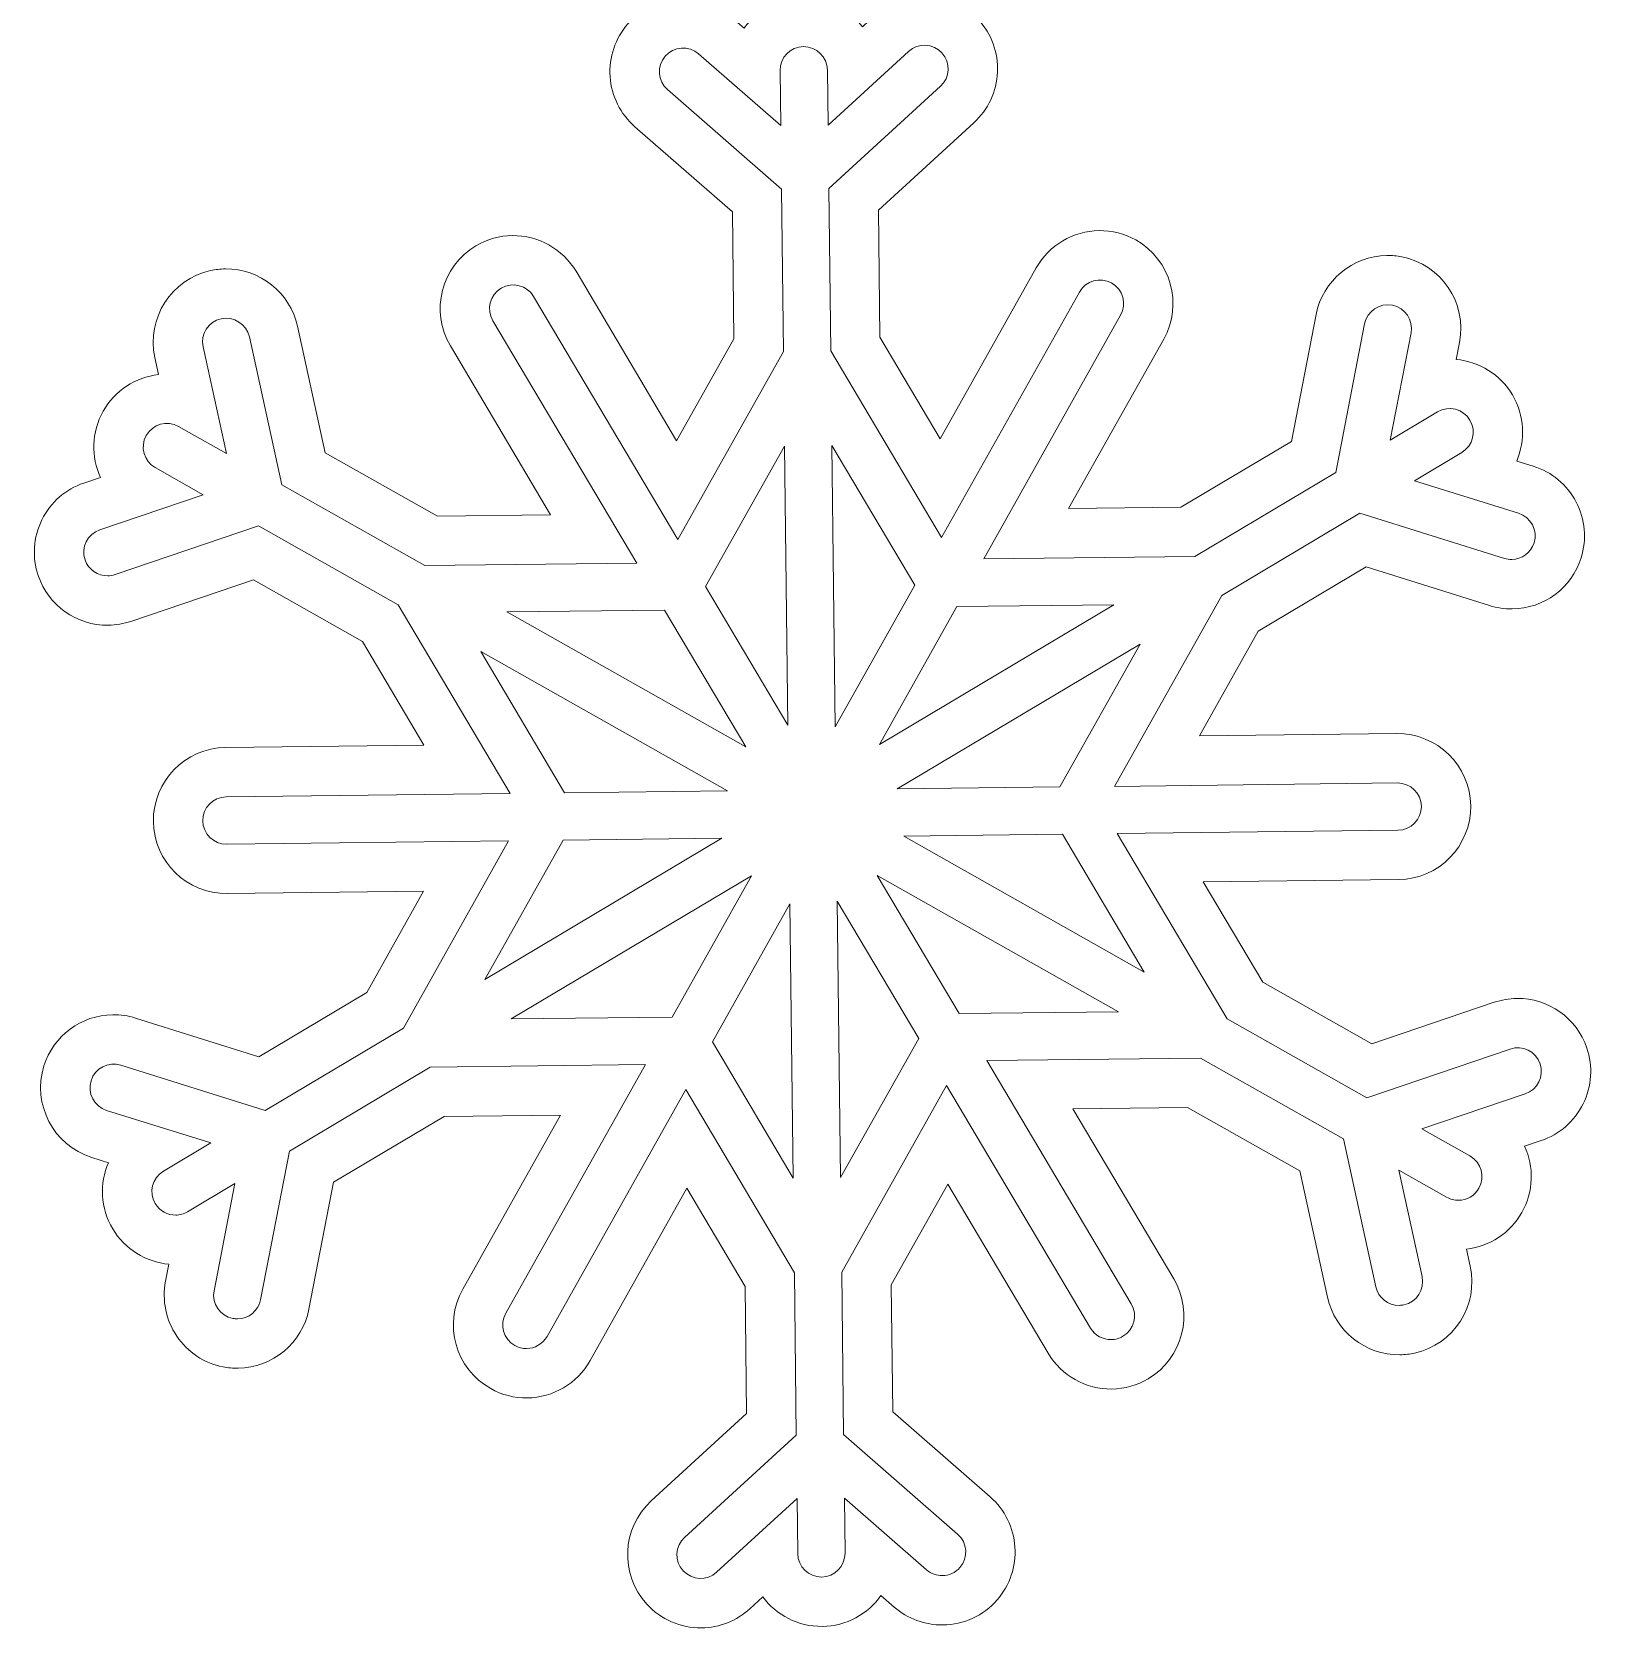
# Model space of a CAD drawing. Header units: centimetres. Extents: x -19.9 to 19.8, y -14.3 to 14.8.
# Drawn here: x -19.68 to -13.26, y -5.93 to 0.63 of the extents above; entities that cross this region are included whole.
import ezdxf

# ---------------------------------------------------------------- set-up
doc = ezdxf.new("R2010")
doc.units = ezdxf.units.CM
doc.header["$MEASUREMENT"] = 0
doc.layers.add('layer 1', color=7, linetype='Continuous')
doc.layers.add('layer 3', color=7, linetype='Continuous')

msp = doc.modelspace()

# ---------------------------------------------------------------- linework, layer by layer
at = {"layer": 'layer 1', "lineweight": 9}
msp.add_open_spline([(-16.29403, 0.68532), (-16.28461, 0.67568), (-16.2758, 0.66539), (-16.26772, 0.65455), (-16.26772, 0.65455), (-16.26772, 0.65455), (-16.21494, 0.70287), (-16.21494, 0.70287), (-16.21494, 0.70287), (-16.16035, 0.7528), (-16.08964, 0.78075), (-16.0158, 0.78164), (-16.0158, 0.78164), (-15.93039, 0.78265), (-15.84835, 0.74712), (-15.79069, 0.68412), (-15.79069, 0.68412), (-15.73651, 0.62516), (-15.70861, 0.54837), (-15.71211, 0.46818), (-15.71211, 0.46818), (-15.71568, 0.38792), (-15.75025, 0.31386), (-15.80959, 0.25973), (-15.80959, 0.25973), (-15.80959, 0.25973), (-16.20148, -0.09919), (-16.20148, -0.09919), (-16.20148, -0.09919), (-16.20148, -0.09919), (-16.19525, -0.62162), (-16.19525, -0.62162), (-16.19525, -0.62162), (-16.19525, -0.62162), (-15.94713, -1.03998), (-15.94713, -1.03998), (-15.94713, -1.03998), (-15.94713, -1.03998), (-15.55231, -0.33697), (-15.55231, -0.33697), (-15.55231, -0.33697), (-15.49983, -0.24368), (-15.40089, -0.185), (-15.294, -0.18372), (-15.294, -0.18372), (-15.24152, -0.18309), (-15.18953, -0.1964), (-15.14364, -0.22206), (-15.14364, -0.22206), (-14.99919, -0.30319), (-14.94764, -0.48654), (-15.02851, -0.63091), (-15.02851, -0.63091), (-15.02851, -0.63091), (-15.41945, -1.32703), (-15.41945, -1.32703), (-15.41945, -1.32703), (-15.41945, -1.32703), (-14.95741, -1.32156), (-14.95741, -1.32156), (-14.95741, -1.32156), (-14.95741, -1.32156), (-14.50313, -1.05082), (-14.50313, -1.05082), (-14.50313, -1.05082), (-14.50313, -1.05082), (-14.40164, -0.5288), (-14.40164, -0.5288), (-14.40164, -0.5288), (-14.37444, -0.38967), (-14.25206, -0.28756), (-14.11055, -0.28587), (-14.11055, -0.28587), (-14.09026, -0.28566), (-14.0698, -0.28746), (-14.04976, -0.29134), (-14.04976, -0.29134), (-13.88704, -0.32297), (-13.78051, -0.48087), (-13.81206, -0.64339), (-13.81206, -0.64339), (-13.81206, -0.64339), (-13.82574, -0.71365), (-13.82574, -0.71365), (-13.82574, -0.71365), (-13.73066, -0.72232), (-13.64404, -0.77617), (-13.59469, -0.85903), (-13.59469, -0.85903), (-13.54374, -0.94479), (-13.54047, -1.04593), (-13.57694, -1.13131), (-13.57694, -1.13131), (-13.57694, -1.13131), (-13.50862, -1.15276), (-13.50862, -1.15276), (-13.50862, -1.15276), (-13.4321, -1.17673), (-13.36949, -1.22908), (-13.33231, -1.30015), (-13.33231, -1.30015), (-13.2951, -1.3713), (-13.28788, -1.45264), (-13.31193, -1.5292), (-13.31193, -1.5292), (-13.35099, -1.65357), (-13.46472, -1.73803), (-13.59487, -1.73962), (-13.59487, -1.73962), (-13.62697, -1.73995), (-13.65861, -1.73529), (-13.68898, -1.72565), (-13.68898, -1.72565), (-13.68898, -1.72565), (-14.19569, -1.56682), (-14.19569, -1.56682), (-14.19569, -1.56682), (-14.19569, -1.56682), (-14.63934, -1.83122), (-14.63934, -1.83122), (-14.63934, -1.83122), (-14.63934, -1.83122), (-14.88133, -2.26205), (-14.88133, -2.26205), (-14.88133, -2.26205), (-14.88133, -2.26205), (-14.06974, -2.25234), (-14.06974, -2.25234), (-14.06974, -2.25234), (-13.90421, -2.25042), (-13.76793, -2.38349), (-13.76592, -2.54908), (-13.76592, -2.54908), (-13.764, -2.71465), (-13.89705, -2.851), (-14.06262, -2.85293), (-14.06262, -2.85293), (-14.06262, -2.85293), (-14.8658, -2.86249), (-14.8658, -2.86249), (-14.8658, -2.86249), (-14.8658, -2.86249), (-14.62115, -3.275), (-14.62115, -3.275), (-14.62115, -3.275), (-14.62115, -3.275), (-14.17294, -3.52827), (-14.17294, -3.52827), (-14.17294, -3.52827), (-14.17294, -3.52827), (-13.6695, -3.3574), (-13.6695, -3.3574), (-13.6695, -3.3574), (-13.6392, -3.34719), (-13.60806, -3.34186), (-13.57653, -3.34151), (-13.57653, -3.34151), (-13.44615, -3.33997), (-13.33047, -3.42182), (-13.28858, -3.54534), (-13.28858, -3.54534), (-13.26282, -3.62095), (-13.26807, -3.70247), (-13.30358, -3.77448), (-13.30358, -3.77448), (-13.33905, -3.84653), (-13.40045, -3.90041), (-13.47656, -3.92616), (-13.47656, -3.92616), (-13.47656, -3.92616), (-13.54421, -3.94916), (-13.54421, -3.94916), (-13.54421, -3.94916), (-13.50566, -4.03368), (-13.50666, -4.13489), (-13.55572, -4.22176), (-13.55572, -4.22176), (-13.60319, -4.3057), (-13.68852, -4.36154), (-13.78325, -4.37245), (-13.78325, -4.37245), (-13.78325, -4.37245), (-13.76794, -4.44226), (-13.76794, -4.44226), (-13.76794, -4.44226), (-13.73261, -4.60409), (-13.83544, -4.76445), (-13.99715, -4.79981), (-13.99715, -4.79981), (-14.01547, -4.804), (-14.03654, -4.8065), (-14.05788, -4.80672), (-14.05788, -4.80672), (-14.19963, -4.8084), (-14.32444, -4.7091), (-14.35471, -4.57051), (-14.35471, -4.57051), (-14.35471, -4.57051), (-14.46836, -4.05108), (-14.46836, -4.05108), (-14.46836, -4.05108), (-14.46836, -4.05108), (-14.92999, -3.79025), (-14.92999, -3.79025), (-14.92999, -3.79025), (-14.92999, -3.79025), (-15.40153, -3.79586), (-15.40153, -3.79586), (-15.40153, -3.79586), (-15.40153, -3.79586), (-14.98737, -4.49407), (-14.98737, -4.49407), (-14.98737, -4.49407), (-14.90285, -4.63648), (-14.94996, -4.82108), (-15.09238, -4.90561), (-15.09238, -4.90561), (-15.13731, -4.9324), (-15.18917, -4.94701), (-15.24204, -4.9476), (-15.24204, -4.9476), (-15.34886, -4.94889), (-15.44915, -4.89262), (-15.50383, -4.80079), (-15.50383, -4.80079), (-15.50383, -4.80079), (-15.9165, -4.10517), (-15.9165, -4.10517), (-15.9165, -4.10517), (-15.9165, -4.10517), (-16.149, -4.51914), (-16.149, -4.51914), (-16.149, -4.51914), (-16.149, -4.51914), (-16.1428, -5.04181), (-16.1428, -5.04181), (-16.1428, -5.04181), (-16.1428, -5.04181), (-15.74229, -5.39133), (-15.74229, -5.39133), (-15.74229, -5.39133), (-15.68173, -5.44417), (-15.64544, -5.51747), (-15.64008, -5.59757), (-15.64008, -5.59757), (-15.6347, -5.67765), (-15.66086, -5.75496), (-15.71368, -5.81526), (-15.71368, -5.81526), (-15.76941, -5.87936), (-15.85069, -5.91691), (-15.93619, -5.91792), (-15.93619, -5.91792), (-16.00994, -5.91884), (-16.08127, -5.89259), (-16.13696, -5.84411), (-16.13696, -5.84411), (-16.13696, -5.84411), (-16.19112, -5.79686), (-16.19112, -5.79686), (-16.19112, -5.79686), (-16.24481, -5.87269), (-16.33285, -5.92265), (-16.43262, -5.92388), (-16.43262, -5.92388), (-16.53243, -5.92505), (-16.62164, -5.87716), (-16.67713, -5.80265), (-16.67713, -5.80265), (-16.67713, -5.80265), (-16.72987, -5.85097), (-16.72987, -5.85097), (-16.72987, -5.85097), (-16.78468, -5.90094), (-16.85534, -5.92886), (-16.9291, -5.92977), (-16.9291, -5.92977), (-17.01445, -5.93076), (-17.09648, -5.89525), (-17.15418, -5.83229), (-17.15418, -5.83229), (-17.26603, -5.71022), (-17.25773, -5.51989), (-17.13563, -5.40795), (-17.13563, -5.40795), (-17.13563, -5.40795), (-16.74341, -5.04892), (-16.74341, -5.04892), (-16.74341, -5.04892), (-16.74341, -5.04892), (-16.74958, -4.52625), (-16.74958, -4.52625), (-16.74958, -4.52625), (-16.74958, -4.52625), (-16.98934, -4.12224), (-16.98934, -4.12224), (-16.98934, -4.12224), (-16.98934, -4.12224), (-17.38746, -4.83105), (-17.38746, -4.83105), (-17.38746, -4.83105), (-17.44002, -4.92438), (-17.53897, -4.98301), (-17.64583, -4.98425), (-17.64583, -4.98425), (-17.69828, -4.98484), (-17.7502, -4.97163), (-17.79603, -4.94599), (-17.79603, -4.94599), (-17.94068, -4.86476), (-17.99217, -4.68138), (-17.9112, -4.53698), (-17.9112, -4.53698), (-17.9112, -4.53698), (-17.50902, -3.82088), (-17.50902, -3.82088), (-17.50902, -3.82088), (-17.50902, -3.82088), (-17.9874, -3.8266), (-17.9874, -3.8266), (-17.9874, -3.8266), (-17.9874, -3.8266), (-18.44175, -4.09739), (-18.44175, -4.09739), (-18.44175, -4.09739), (-18.44175, -4.09739), (-18.54316, -4.61924), (-18.54316, -4.61924), (-18.54316, -4.61924), (-18.57029, -4.75839), (-18.69272, -4.86052), (-18.8343, -4.86218), (-18.8343, -4.86218), (-18.85559, -4.86245), (-18.8766, -4.8605), (-18.89674, -4.85642), (-18.89674, -4.85642), (-18.97402, -4.84142), (-19.04208, -4.79643), (-19.08694, -4.72989), (-19.08694, -4.72989), (-19.13187, -4.66334), (-19.14811, -4.58334), (-19.13276, -4.50454), (-19.13276, -4.50454), (-19.13276, -4.50454), (-19.11911, -4.43446), (-19.11911, -4.43446), (-19.11911, -4.43446), (-19.21421, -4.42585), (-19.30091, -4.37199), (-19.35021, -4.28909), (-19.35021, -4.28909), (-19.40121, -4.20335), (-19.40449, -4.10223), (-19.36791, -4.01682), (-19.36791, -4.01682), (-19.36791, -4.01682), (-19.43628, -3.99541), (-19.43628, -3.99541), (-19.43628, -3.99541), (-19.59427, -3.9459), (-19.68249, -3.77707), (-19.63305, -3.61909), (-19.63305, -3.61909), (-19.59404, -3.49458), (-19.48035, -3.41002), (-19.35008, -3.4085), (-19.35008, -3.4085), (-19.31845, -3.40809), (-19.28706, -3.41277), (-19.25678, -3.42225), (-19.25678, -3.42225), (-19.25678, -3.42225), (-18.74913, -3.58137), (-18.74913, -3.58137), (-18.74913, -3.58137), (-18.74913, -3.58137), (-18.30553, -3.31695), (-18.30553, -3.31695), (-18.30553, -3.31695), (-18.30553, -3.31695), (-18.07173, -2.90056), (-18.07173, -2.90056), (-18.07173, -2.90056), (-18.07173, -2.90056), (-18.87923, -2.91016), (-18.87923, -2.91016), (-18.87923, -2.91016), (-19.0448, -2.91209), (-19.1811, -2.77901), (-19.18307, -2.61343), (-19.18307, -2.61343), (-19.18506, -2.44784), (-19.05193, -2.31152), (-18.88636, -2.3096), (-18.88636, -2.3096), (-18.88636, -2.3096), (-18.07053, -2.29987), (-18.07053, -2.29987), (-18.07053, -2.29987), (-18.07053, -2.29987), (-18.32371, -1.87318), (-18.32371, -1.87318), (-18.32371, -1.87318), (-18.32371, -1.87318), (-18.77199, -1.61983), (-18.77199, -1.61983), (-18.77199, -1.61983), (-18.77199, -1.61983), (-19.27547, -1.79073), (-19.27547, -1.79073), (-19.27547, -1.79073), (-19.30535, -1.80088), (-19.33673, -1.8063), (-19.3684, -1.80674), (-19.3684, -1.80674), (-19.49879, -1.80826), (-19.61455, -1.72628), (-19.65639, -1.60274), (-19.65639, -1.60274), (-19.68216, -1.52699), (-19.67684, -1.44549), (-19.64129, -1.37345), (-19.64129, -1.37345), (-19.60579, -1.30151), (-19.54446, -1.24775), (-19.46856, -1.22196), (-19.46856, -1.22196), (-19.46856, -1.22196), (-19.40073, -1.19894), (-19.40073, -1.19894), (-19.40073, -1.19894), (-19.43923, -1.11444), (-19.43832, -1.01338), (-19.38932, -0.92645), (-19.38932, -0.92645), (-19.34169, -0.84233), (-19.25639, -0.78655), (-19.16169, -0.77567), (-19.16169, -0.77567), (-19.16169, -0.77567), (-19.17695, -0.70585), (-19.17695, -0.70585), (-19.17695, -0.70585), (-19.21213, -0.54405), (-19.10936, -0.38378), (-18.94793, -0.34834), (-18.94793, -0.34834), (-18.92806, -0.34393), (-18.90743, -0.34156), (-18.88692, -0.3413), (-18.88692, -0.3413), (-18.74538, -0.33962), (-18.6206, -0.43891), (-18.59019, -0.57737), (-18.59019, -0.57737), (-18.59019, -0.57737), (-18.47656, -1.09703), (-18.47656, -1.09703), (-18.47656, -1.09703), (-18.47656, -1.09703), (-18.01485, -1.35784), (-18.01485, -1.35784), (-18.01485, -1.35784), (-18.01485, -1.35784), (-17.54962, -1.35235), (-17.54962, -1.35235), (-17.54962, -1.35235), (-17.54962, -1.35235), (-17.96167, -0.65782), (-17.96167, -0.65782), (-17.96167, -0.65782), (-18.04608, -0.51541), (-17.99904, -0.3309), (-17.8567, -0.24635), (-17.8567, -0.24635), (-17.81137, -0.21942), (-17.7596, -0.20485), (-17.70696, -0.20424), (-17.70696, -0.20424), (-17.60011, -0.20296), (-17.49978, -0.25927), (-17.44514, -0.35122), (-17.44514, -0.35122), (-17.44514, -0.35122), (-17.03152, -1.04845), (-17.03152, -1.04845), (-17.03152, -1.04845), (-17.03152, -1.04845), (-16.7959, -0.62874), (-16.7959, -0.62874), (-16.7959, -0.62874), (-16.7959, -0.62874), (-16.80209, -0.10632), (-16.80209, -0.10632), (-16.80209, -0.10632), (-16.80209, -0.10632), (-17.20267, 0.2433), (-17.20267, 0.2433), (-17.20267, 0.2433), (-17.26304, 0.29599), (-17.29935, 0.3691), (-17.30479, 0.44916), (-17.30479, 0.44916), (-17.31025, 0.52921), (-17.28424, 0.60653), (-17.23145, 0.66698), (-17.23145, 0.66698), (-17.17498, 0.73148), (-17.09389, 0.76877), (-17.00862, 0.76978), (-17.00862, 0.76978), (-16.9348, 0.77069), (-16.86348, 0.74444), (-16.8078, 0.69593), (-16.8078, 0.69593), (-16.8078, 0.69593), (-16.7538, 0.64877), (-16.7538, 0.64877), (-16.7538, 0.64877), (-16.746, 0.65977), (-16.73747, 0.67022), (-16.72831, 0.68005)], degree=3, knots=[0, 0, 0, 0, 0.0075758, 0.0075758, 0.0075758, 0.0075758, 0.0151515, 0.0151515, 0.0151515, 0.0151515, 0.0227273, 0.0227273, 0.0227273, 0.0227273, 0.030303, 0.030303, 0.030303, 0.030303, 0.0378788, 0.0378788, 0.0378788, 0.0378788, 0.0454545, 0.0454545, 0.0454545, 0.0454545, 0.0530303, 0.0530303, 0.0530303, 0.0530303, 0.0606061, 0.0606061, 0.0606061, 0.0606061, 0.0681818, 0.0681818, 0.0681818, 0.0681818, 0.0757576, 0.0757576, 0.0757576, 0.0757576, 0.0833333, 0.0833333, 0.0833333, 0.0833333, 0.0909091, 0.0909091, 0.0909091, 0.0909091, 0.0984848, 0.0984848, 0.0984848, 0.0984848, 0.1060606, 0.1060606, 0.1060606, 0.1060606, 0.1136364, 0.1136364, 0.1136364, 0.1136364, 0.1212121, 0.1212121, 0.1212121, 0.1212121, 0.1287879, 0.1287879, 0.1287879, 0.1287879, 0.1363636, 0.1363636, 0.1363636, 0.1363636, 0.1439394, 0.1439394, 0.1439394, 0.1439394, 0.1515152, 0.1515152, 0.1515152, 0.1515152, 0.1590909, 0.1590909, 0.1590909, 0.1590909, 0.1666667, 0.1666667, 0.1666667, 0.1666667, 0.1742424, 0.1742424, 0.1742424, 0.1742424, 0.1818182, 0.1818182, 0.1818182, 0.1818182, 0.1893939, 0.1893939, 0.1893939, 0.1893939, 0.1969697, 0.1969697, 0.1969697, 0.1969697, 0.2045455, 0.2045455, 0.2045455, 0.2045455, 0.2121212, 0.2121212, 0.2121212, 0.2121212, 0.219697, 0.219697, 0.219697, 0.219697, 0.2272727, 0.2272727, 0.2272727, 0.2272727, 0.2348485, 0.2348485, 0.2348485, 0.2348485, 0.2424242, 0.2424242, 0.2424242, 0.2424242, 0.25, 0.25, 0.25, 0.25, 0.2575758, 0.2575758, 0.2575758, 0.2575758, 0.2651515, 0.2651515, 0.2651515, 0.2651515, 0.2727273, 0.2727273, 0.2727273, 0.2727273, 0.280303, 0.280303, 0.280303, 0.280303, 0.2878788, 0.2878788, 0.2878788, 0.2878788, 0.2954545, 0.2954545, 0.2954545, 0.2954545, 0.3030303, 0.3030303, 0.3030303, 0.3030303, 0.3106061, 0.3106061, 0.3106061, 0.3106061, 0.3181818, 0.3181818, 0.3181818, 0.3181818, 0.3257576, 0.3257576, 0.3257576, 0.3257576, 0.3333333, 0.3333333, 0.3333333, 0.3333333, 0.3409091, 0.3409091, 0.3409091, 0.3409091, 0.3484848, 0.3484848, 0.3484848, 0.3484848, 0.3560606, 0.3560606, 0.3560606, 0.3560606, 0.3636364, 0.3636364, 0.3636364, 0.3636364, 0.3712121, 0.3712121, 0.3712121, 0.3712121, 0.3787879, 0.3787879, 0.3787879, 0.3787879, 0.3863636, 0.3863636, 0.3863636, 0.3863636, 0.3939394, 0.3939394, 0.3939394, 0.3939394, 0.4015152, 0.4015152, 0.4015152, 0.4015152, 0.4090909, 0.4090909, 0.4090909, 0.4090909, 0.4166667, 0.4166667, 0.4166667, 0.4166667, 0.4242424, 0.4242424, 0.4242424, 0.4242424, 0.4318182, 0.4318182, 0.4318182, 0.4318182, 0.4393939, 0.4393939, 0.4393939, 0.4393939, 0.4469697, 0.4469697, 0.4469697, 0.4469697, 0.4545455, 0.4545455, 0.4545455, 0.4545455, 0.4621212, 0.4621212, 0.4621212, 0.4621212, 0.469697, 0.469697, 0.469697, 0.469697, 0.4772727, 0.4772727, 0.4772727, 0.4772727, 0.4848485, 0.4848485, 0.4848485, 0.4848485, 0.4924242, 0.4924242, 0.4924242, 0.4924242, 0.5, 0.5, 0.5, 0.5, 0.5075758, 0.5075758, 0.5075758, 0.5075758, 0.5151515, 0.5151515, 0.5151515, 0.5151515, 0.5227273, 0.5227273, 0.5227273, 0.5227273, 0.530303, 0.530303, 0.530303, 0.530303, 0.5378788, 0.5378788, 0.5378788, 0.5378788, 0.5454545, 0.5454545, 0.5454545, 0.5454545, 0.5530303, 0.5530303, 0.5530303, 0.5530303, 0.5606061, 0.5606061, 0.5606061, 0.5606061, 0.5681818, 0.5681818, 0.5681818, 0.5681818, 0.5757576, 0.5757576, 0.5757576, 0.5757576, 0.5833333, 0.5833333, 0.5833333, 0.5833333, 0.5909091, 0.5909091, 0.5909091, 0.5909091, 0.5984848, 0.5984848, 0.5984848, 0.5984848, 0.6060606, 0.6060606, 0.6060606, 0.6060606, 0.6136364, 0.6136364, 0.6136364, 0.6136364, 0.6212121, 0.6212121, 0.6212121, 0.6212121, 0.6287879, 0.6287879, 0.6287879, 0.6287879, 0.6363636, 0.6363636, 0.6363636, 0.6363636, 0.6439394, 0.6439394, 0.6439394, 0.6439394, 0.6515152, 0.6515152, 0.6515152, 0.6515152, 0.6590909, 0.6590909, 0.6590909, 0.6590909, 0.6666667, 0.6666667, 0.6666667, 0.6666667, 0.6742424, 0.6742424, 0.6742424, 0.6742424, 0.6818182, 0.6818182, 0.6818182, 0.6818182, 0.6893939, 0.6893939, 0.6893939, 0.6893939, 0.6969697, 0.6969697, 0.6969697, 0.6969697, 0.7045455, 0.7045455, 0.7045455, 0.7045455, 0.7121212, 0.7121212, 0.7121212, 0.7121212, 0.719697, 0.719697, 0.719697, 0.719697, 0.7272727, 0.7272727, 0.7272727, 0.7272727, 0.7348485, 0.7348485, 0.7348485, 0.7348485, 0.7424242, 0.7424242, 0.7424242, 0.7424242, 0.75, 0.75, 0.75, 0.75, 0.7575758, 0.7575758, 0.7575758, 0.7575758, 0.7651515, 0.7651515, 0.7651515, 0.7651515, 0.7727273, 0.7727273, 0.7727273, 0.7727273, 0.780303, 0.780303, 0.780303, 0.780303, 0.7878788, 0.7878788, 0.7878788, 0.7878788, 0.7954545, 0.7954545, 0.7954545, 0.7954545, 0.8030303, 0.8030303, 0.8030303, 0.8030303, 0.8106061, 0.8106061, 0.8106061, 0.8106061, 0.8181818, 0.8181818, 0.8181818, 0.8181818, 0.8257576, 0.8257576, 0.8257576, 0.8257576, 0.8333333, 0.8333333, 0.8333333, 0.8333333, 0.8409091, 0.8409091, 0.8409091, 0.8409091, 0.8484848, 0.8484848, 0.8484848, 0.8484848, 0.8560606, 0.8560606, 0.8560606, 0.8560606, 0.8636364, 0.8636364, 0.8636364, 0.8636364, 0.8712121, 0.8712121, 0.8712121, 0.8712121, 0.8787879, 0.8787879, 0.8787879, 0.8787879, 0.8863636, 0.8863636, 0.8863636, 0.8863636, 0.8939394, 0.8939394, 0.8939394, 0.8939394, 0.9015152, 0.9015152, 0.9015152, 0.9015152, 0.9090909, 0.9090909, 0.9090909, 0.9090909, 0.9166667, 0.9166667, 0.9166667, 0.9166667, 0.9242424, 0.9242424, 0.9242424, 0.9242424, 0.9318182, 0.9318182, 0.9318182, 0.9318182, 0.9393939, 0.9393939, 0.9393939, 0.9393939, 0.9469697, 0.9469697, 0.9469697, 0.9469697, 0.9545455, 0.9545455, 0.9545455, 0.9545455, 0.9621212, 0.9621212, 0.9621212, 0.9621212, 0.969697, 0.969697, 0.969697, 0.969697, 0.9772727, 0.9772727, 0.9772727, 0.9772727, 0.9848485, 0.9848485, 0.9848485, 0.9848485, 1, 1, 1, 1], dxfattribs=at)
at = {"layer": 'layer 3', "color": 122, "lineweight": 9}
for points, knots in [([(-13.60423, -3.54966), (-13.60423, -3.54966), (-14.19364, -3.7497), (-14.19364, -3.7497), (-14.19364, -3.7497), (-14.19364, -3.7497), (-14.7681, -3.42517), (-14.7681, -3.42517), (-14.7681, -3.42517), (-14.7681, -3.42517), (-15.21977, -2.66365), (-15.21977, -2.66365), (-15.21977, -2.66365), (-15.21977, -2.66365), (-14.065, -2.64993), (-14.065, -2.64993), (-14.065, -2.64993), (-14.01133, -2.64927), (-13.96826, -2.60517), (-13.96891, -2.55147), (-13.96891, -2.55147), (-13.96955, -2.4978), (-14.01364, -2.45473), (-14.06729, -2.45539), (-14.06729, -2.45539), (-14.06729, -2.45539), (-15.23052, -2.46923), (-15.23052, -2.46923), (-15.23052, -2.46923), (-15.23052, -2.46923), (-14.78977, -1.68452), (-14.78977, -1.68452), (-14.78977, -1.68452), (-14.78977, -1.68452), (-14.22154, -1.34586), (-14.22154, -1.34586), (-14.22154, -1.34586), (-14.22154, -1.34586), (-13.62745, -1.53205), (-13.62745, -1.53205), (-13.62745, -1.53205), (-13.61745, -1.53528), (-13.60719, -1.53672), (-13.5972, -1.5366), (-13.5972, -1.5366), (-13.55626, -1.5361), (-13.51852, -1.50955), (-13.50553, -1.46837), (-13.50553, -1.46837), (-13.48949, -1.41711), (-13.51807, -1.3625), (-13.56925, -1.34644), (-13.56925, -1.34644), (-13.56925, -1.34644), (-13.99732, -1.21223), (-13.99732, -1.21223), (-13.99732, -1.21223), (-13.99732, -1.21223), (-13.80281, -1.09631), (-13.80281, -1.09631), (-13.80281, -1.09631), (-13.75669, -1.06875), (-13.74161, -1.00909), (-13.76905, -0.96296), (-13.76905, -0.96296), (-13.79659, -0.91668), (-13.85636, -0.90174), (-13.90248, -0.92915), (-13.90248, -0.92915), (-13.90248, -0.92915), (-14.09694, -1.04506), (-14.09694, -1.04506), (-14.09694, -1.04506), (-14.09694, -1.04506), (-14.01128, -0.60469), (-14.01128, -0.60469), (-14.01128, -0.60469), (-14.00104, -0.55199), (-14.03553, -0.50093), (-14.08827, -0.49068), (-14.08827, -0.49068), (-14.1412, -0.48043), (-14.192, -0.51492), (-14.2023, -0.56756), (-14.2023, -0.56756), (-14.2023, -0.56756), (-14.32108, -1.17862), (-14.32108, -1.17862), (-14.32108, -1.17862), (-14.32108, -1.17862), (-14.90033, -1.52386), (-14.90033, -1.52386), (-14.90033, -1.52386), (-14.90033, -1.52386), (-15.76862, -1.53421), (-15.76862, -1.53421), (-15.76862, -1.53421), (-15.76862, -1.53421), (-15.20556, -0.53161), (-15.20556, -0.53161), (-15.20556, -0.53161), (-15.17933, -0.48475), (-15.19589, -0.42557), (-15.24278, -0.39923), (-15.24278, -0.39923), (-15.28979, -0.37288), (-15.34892, -0.38953), (-15.3752, -0.43643), (-15.3752, -0.43643), (-15.3752, -0.43643), (-15.94231, -1.44603), (-15.94231, -1.44603), (-15.94231, -1.44603), (-15.94231, -1.44603), (-16.3976, -0.67841), (-16.3976, -0.67841), (-16.3976, -0.67841), (-16.3976, -0.67841), (-16.40554, -0.01075), (-16.40554, -0.01075), (-16.40554, -0.01075), (-16.40554, -0.01075), (-15.94642, 0.40962), (-15.94642, 0.40962), (-15.94642, 0.40962), (-15.90675, 0.44587), (-15.90404, 0.50744), (-15.94034, 0.54703), (-15.94034, 0.54703), (-15.97667, 0.58667), (-16.03815, 0.58941), (-16.0778, 0.55309), (-16.0778, 0.55309), (-16.0778, 0.55309), (-16.40863, 0.25017), (-16.40863, 0.25017), (-16.40863, 0.25017), (-16.40863, 0.25017), (-16.41132, 0.47665), (-16.41132, 0.47665), (-16.41132, 0.47665), (-16.41196, 0.53035), (-16.45605, 0.57334), (-16.50975, 0.57269), (-16.50975, 0.57269), (-16.56348, 0.57208), (-16.60656, 0.52802), (-16.6059, 0.47436), (-16.6059, 0.47436), (-16.6059, 0.47436), (-16.60322, 0.24784), (-16.60322, 0.24784), (-16.60322, 0.24784), (-16.60322, 0.24784), (-16.94109, 0.54286), (-16.94109, 0.54286), (-16.94109, 0.54286), (-16.98165, 0.57822), (-17.043, 0.5739), (-17.07846, 0.53351), (-17.07846, 0.53351), (-17.11375, 0.49305), (-17.10956, 0.43155), (-17.06909, 0.39625), (-17.06909, 0.39625), (-17.06909, 0.39625), (-16.60009, -0.01305), (-16.60009, -0.01305), (-16.60009, -0.01305), (-16.60009, -0.01305), (-16.59219, -0.68073), (-16.59219, -0.68073), (-16.59219, -0.68073), (-16.59219, -0.68073), (-17.02661, -1.4545), (-17.02661, -1.4545), (-17.02661, -1.4545), (-17.02661, -1.4545), (-17.6196, -0.45488), (-17.6196, -0.45488), (-17.6196, -0.45488), (-17.64707, -0.40866), (-17.70668, -0.39347), (-17.75292, -0.42089), (-17.75292, -0.42089), (-17.79918, -0.44829), (-17.81438, -0.50799), (-17.78697, -0.5542), (-17.78697, -0.5542), (-17.78697, -0.5542), (-17.19553, -1.55112), (-17.19553, -1.55112), (-17.19553, -1.55112), (-17.19553, -1.55112), (-18.06711, -1.56151), (-18.06711, -1.56151), (-18.06711, -1.56151), (-18.06711, -1.56151), (-18.65544, -1.22909), (-18.65544, -1.22909), (-18.65544, -1.22909), (-18.65544, -1.22909), (-18.78844, -0.62091), (-18.78844, -0.62091), (-18.78844, -0.62091), (-18.79997, -0.56835), (-18.85172, -0.53498), (-18.9043, -0.54664), (-18.9043, -0.54664), (-18.95681, -0.55813), (-18.98995, -0.60997), (-18.97858, -0.66246), (-18.97858, -0.66246), (-18.97858, -0.66246), (-18.88267, -1.10069), (-18.88267, -1.10069), (-18.88267, -1.10069), (-18.88267, -1.10069), (-19.07986, -0.98928), (-19.07986, -0.98928), (-19.07986, -0.98928), (-19.12653, -0.96292), (-19.18591, -0.9794), (-19.21238, -1.02614), (-19.21238, -1.02614), (-19.23877, -1.07294), (-19.22233, -1.13226), (-19.17553, -1.15869), (-19.17553, -1.15869), (-19.17553, -1.15869), (-18.97842, -1.27008), (-18.97842, -1.27008), (-18.97842, -1.27008), (-18.97842, -1.27008), (-19.40318, -1.4142), (-19.40318, -1.4142), (-19.40318, -1.4142), (-19.45402, -1.43143), (-19.48135, -1.48666), (-19.46405, -1.53759), (-19.46405, -1.53759), (-19.4502, -1.57847), (-19.41174, -1.60414), (-19.37076, -1.60363), (-19.37076, -1.60363), (-19.36081, -1.60351), (-19.35065, -1.6018), (-19.34066, -1.59843), (-19.34066, -1.59843), (-19.34066, -1.59843), (-18.75118, -1.39839), (-18.75118, -1.39839), (-18.75118, -1.39839), (-18.75118, -1.39839), (-18.17665, -1.72305), (-18.17665, -1.72305), (-18.17665, -1.72305), (-18.17665, -1.72305), (-17.71641, -2.49874), (-17.71641, -2.49874), (-17.71641, -2.49874), (-17.71641, -2.49874), (-18.88386, -2.51261), (-18.88386, -2.51261), (-18.88386, -2.51261), (-18.93756, -2.51326), (-18.98061, -2.55725), (-18.98001, -2.61094), (-18.98001, -2.61094), (-18.97936, -2.66469), (-18.93526, -2.70776), (-18.88156, -2.7071), (-18.88156, -2.7071), (-18.88156, -2.7071), (-17.72252, -2.69337), (-17.72252, -2.69337), (-17.72252, -2.69337), (-17.72252, -2.69337), (-18.15499, -3.46359), (-18.15499, -3.46359), (-18.15499, -3.46359), (-18.15499, -3.46359), (-18.72319, -3.80224), (-18.72319, -3.80224), (-18.72319, -3.80224), (-18.72319, -3.80224), (-19.31728, -3.61589), (-19.31728, -3.61589), (-19.31728, -3.61589), (-19.36875, -3.59989), (-19.42318, -3.62852), (-19.43925, -3.67973), (-19.43925, -3.67973), (-19.45528, -3.73095), (-19.42671, -3.78565), (-19.37553, -3.80167), (-19.37553, -3.80167), (-19.37553, -3.80167), (-18.94737, -3.93581), (-18.94737, -3.93581), (-18.94737, -3.93581), (-18.94737, -3.93581), (-19.14197, -4.05183), (-19.14197, -4.05183), (-19.14197, -4.05183), (-19.18804, -4.07935), (-19.20317, -4.13901), (-19.1757, -4.18523), (-19.1757, -4.18523), (-19.15733, -4.21611), (-19.12443, -4.23302), (-19.09091, -4.23261), (-19.09091, -4.23261), (-19.07425, -4.23241), (-19.05759, -4.22804), (-19.04233, -4.21895), (-19.04233, -4.21895), (-19.04233, -4.21895), (-18.84783, -4.10308), (-18.84783, -4.10308), (-18.84783, -4.10308), (-18.84783, -4.10308), (-18.93342, -4.54333), (-18.93342, -4.54333), (-18.93342, -4.54333), (-18.94366, -4.59603), (-18.90923, -4.64711), (-18.85649, -4.65735), (-18.85649, -4.65735), (-18.84979, -4.65866), (-18.84316, -4.65915), (-18.8367, -4.65911), (-18.8367, -4.65911), (-18.79148, -4.65853), (-18.75138, -4.6265), (-18.74241, -4.58048), (-18.74241, -4.58048), (-18.74241, -4.58048), (-18.62367, -3.96945), (-18.62367, -3.96945), (-18.62367, -3.96945), (-18.62367, -3.96945), (-18.0444, -3.6242), (-18.0444, -3.6242), (-18.0444, -3.6242), (-18.0444, -3.6242), (-17.15978, -3.61371), (-17.15978, -3.61371), (-17.15978, -3.61371), (-17.15978, -3.61371), (-17.73404, -4.63624), (-17.73404, -4.63624), (-17.73404, -4.63624), (-17.76035, -4.68309), (-17.74375, -4.74238), (-17.69686, -4.76874), (-17.69686, -4.76874), (-17.68147, -4.77735), (-17.66466, -4.78134), (-17.64819, -4.78115), (-17.64819, -4.78115), (-17.61457, -4.78075), (-17.5821, -4.76294), (-17.56441, -4.73155), (-17.56441, -4.73155), (-17.56441, -4.73155), (-16.99417, -3.71618), (-16.99417, -3.71618), (-16.99417, -3.71618), (-16.99417, -3.71618), (-16.5472, -4.4694), (-16.5472, -4.4694), (-16.5472, -4.4694), (-16.5472, -4.4694), (-16.53924, -5.13727), (-16.53924, -5.13727), (-16.53924, -5.13727), (-16.53924, -5.13727), (-16.99835, -5.5576), (-16.99835, -5.5576), (-16.99835, -5.5576), (-17.03797, -5.59397), (-17.04073, -5.65554), (-17.00447, -5.69505), (-17.00447, -5.69505), (-16.96806, -5.73479), (-16.90664, -5.73745), (-16.86695, -5.70125), (-16.86695, -5.70125), (-16.86695, -5.70125), (-16.53617, -5.39826), (-16.53617, -5.39826), (-16.53617, -5.39826), (-16.53617, -5.39826), (-16.53348, -5.62467), (-16.53348, -5.62467), (-16.53348, -5.62467), (-16.53283, -5.67837), (-16.48869, -5.72145), (-16.43499, -5.7208), (-16.43499, -5.7208), (-16.38133, -5.72018), (-16.33826, -5.67608), (-16.33887, -5.62239), (-16.33887, -5.62239), (-16.33887, -5.62239), (-16.34155, -5.39593), (-16.34155, -5.39593), (-16.34155, -5.39593), (-16.34155, -5.39593), (-16.00361, -5.69093), (-16.00361, -5.69093), (-16.00361, -5.69093), (-15.98484, -5.70729), (-15.96163, -5.71521), (-15.93855, -5.71495), (-15.93855, -5.71495), (-15.91182, -5.71459), (-15.88537, -5.70336), (-15.8664, -5.68157), (-15.8664, -5.68157), (-15.83102, -5.6412), (-15.83522, -5.5797), (-15.87575, -5.5443), (-15.87575, -5.5443), (-15.87575, -5.5443), (-16.34465, -5.13494), (-16.34465, -5.13494), (-16.34465, -5.13494), (-16.34465, -5.13494), (-16.3526, -4.46703), (-16.3526, -4.46703), (-16.3526, -4.46703), (-16.3526, -4.46703), (-15.92126, -3.69908), (-15.92126, -3.69908), (-15.92126, -3.69908), (-15.92126, -3.69908), (-15.32925, -4.69687), (-15.32925, -4.69687), (-15.32925, -4.69687), (-15.31087, -4.72783), (-15.278, -4.7449), (-15.24436, -4.74451), (-15.24436, -4.74451), (-15.22786, -4.74431), (-15.21116, -4.73998), (-15.19595, -4.73095), (-15.19595, -4.73095), (-15.14969, -4.70349), (-15.13449, -4.64385), (-15.16195, -4.59763), (-15.16195, -4.59763), (-15.16195, -4.59763), (-15.75549, -3.59703), (-15.75549, -3.59703), (-15.75549, -3.59703), (-15.75549, -3.59703), (-14.87771, -3.58662), (-14.87771, -3.58662), (-14.87771, -3.58662), (-14.87771, -3.58662), (-14.28941, -3.91901), (-14.28941, -3.91901), (-14.28941, -3.91901), (-14.28941, -3.91901), (-14.15628, -4.52713), (-14.15628, -4.52713), (-14.15628, -4.52713), (-14.14627, -4.57302), (-14.10545, -4.60419), (-14.06019, -4.60362), (-14.06019, -4.60362), (-14.05376, -4.60356), (-14.04708, -4.60294), (-14.04047, -4.60144), (-14.04047, -4.60144), (-13.98799, -4.58993), (-13.95481, -4.53806), (-13.96623, -4.48557), (-13.96623, -4.48557), (-13.96623, -4.48557), (-14.06214, -4.04741), (-14.06214, -4.04741), (-14.06214, -4.04741), (-14.06214, -4.04741), (-13.86493, -4.1587), (-13.86493, -4.1587), (-13.86493, -4.1587), (-13.84954, -4.16754), (-13.83265, -4.17151), (-13.81604, -4.17135), (-13.81604, -4.17135), (-13.78251, -4.17089), (-13.75015, -4.15323), (-13.73245, -4.12184), (-13.73245, -4.12184), (-13.70604, -4.07516), (-13.72252, -4.01579), (-13.76927, -3.98936), (-13.76927, -3.98936), (-13.76927, -3.98936), (-13.96638, -3.87798), (-13.96638, -3.87798), (-13.96638, -3.87798), (-13.96638, -3.87798), (-13.54163, -3.73389), (-13.54163, -3.73389), (-13.54163, -3.73389), (-13.49074, -3.71658), (-13.46349, -3.66136), (-13.48085, -3.61049), (-13.48085, -3.61049), (-13.49804, -3.55965), (-13.55311, -3.53239), (-13.60423, -3.54966)], [0, 0, 0, 0, 0.0076923, 0.0076923, 0.0076923, 0.0076923, 0.0153846, 0.0153846, 0.0153846, 0.0153846, 0.0230769, 0.0230769, 0.0230769, 0.0230769, 0.0307692, 0.0307692, 0.0307692, 0.0307692, 0.0384615, 0.0384615, 0.0384615, 0.0384615, 0.0461538, 0.0461538, 0.0461538, 0.0461538, 0.0538462, 0.0538462, 0.0538462, 0.0538462, 0.0615385, 0.0615385, 0.0615385, 0.0615385, 0.0692308, 0.0692308, 0.0692308, 0.0692308, 0.0769231, 0.0769231, 0.0769231, 0.0769231, 0.0846154, 0.0846154, 0.0846154, 0.0846154, 0.0923077, 0.0923077, 0.0923077, 0.0923077, 0.1, 0.1, 0.1, 0.1, 0.1076923, 0.1076923, 0.1076923, 0.1076923, 0.1153846, 0.1153846, 0.1153846, 0.1153846, 0.1230769, 0.1230769, 0.1230769, 0.1230769, 0.1307692, 0.1307692, 0.1307692, 0.1307692, 0.1384615, 0.1384615, 0.1384615, 0.1384615, 0.1461538, 0.1461538, 0.1461538, 0.1461538, 0.1538462, 0.1538462, 0.1538462, 0.1538462, 0.1615385, 0.1615385, 0.1615385, 0.1615385, 0.1692308, 0.1692308, 0.1692308, 0.1692308, 0.1769231, 0.1769231, 0.1769231, 0.1769231, 0.1846154, 0.1846154, 0.1846154, 0.1846154, 0.1923077, 0.1923077, 0.1923077, 0.1923077, 0.2, 0.2, 0.2, 0.2, 0.2076923, 0.2076923, 0.2076923, 0.2076923, 0.2153846, 0.2153846, 0.2153846, 0.2153846, 0.2230769, 0.2230769, 0.2230769, 0.2230769, 0.2307692, 0.2307692, 0.2307692, 0.2307692, 0.2384615, 0.2384615, 0.2384615, 0.2384615, 0.2461538, 0.2461538, 0.2461538, 0.2461538, 0.2538462, 0.2538462, 0.2538462, 0.2538462, 0.2615385, 0.2615385, 0.2615385, 0.2615385, 0.2692308, 0.2692308, 0.2692308, 0.2692308, 0.2769231, 0.2769231, 0.2769231, 0.2769231, 0.2846154, 0.2846154, 0.2846154, 0.2846154, 0.2923077, 0.2923077, 0.2923077, 0.2923077, 0.3, 0.3, 0.3, 0.3, 0.3076923, 0.3076923, 0.3076923, 0.3076923, 0.3153846, 0.3153846, 0.3153846, 0.3153846, 0.3230769, 0.3230769, 0.3230769, 0.3230769, 0.3307692, 0.3307692, 0.3307692, 0.3307692, 0.3384615, 0.3384615, 0.3384615, 0.3384615, 0.3461538, 0.3461538, 0.3461538, 0.3461538, 0.3538462, 0.3538462, 0.3538462, 0.3538462, 0.3615385, 0.3615385, 0.3615385, 0.3615385, 0.3692308, 0.3692308, 0.3692308, 0.3692308, 0.3769231, 0.3769231, 0.3769231, 0.3769231, 0.3846154, 0.3846154, 0.3846154, 0.3846154, 0.3923077, 0.3923077, 0.3923077, 0.3923077, 0.4, 0.4, 0.4, 0.4, 0.4076923, 0.4076923, 0.4076923, 0.4076923, 0.4153846, 0.4153846, 0.4153846, 0.4153846, 0.4230769, 0.4230769, 0.4230769, 0.4230769, 0.4307692, 0.4307692, 0.4307692, 0.4307692, 0.4384615, 0.4384615, 0.4384615, 0.4384615, 0.4461538, 0.4461538, 0.4461538, 0.4461538, 0.4538462, 0.4538462, 0.4538462, 0.4538462, 0.4615385, 0.4615385, 0.4615385, 0.4615385, 0.4692308, 0.4692308, 0.4692308, 0.4692308, 0.4769231, 0.4769231, 0.4769231, 0.4769231, 0.4846154, 0.4846154, 0.4846154, 0.4846154, 0.4923077, 0.4923077, 0.4923077, 0.4923077, 0.5, 0.5, 0.5, 0.5, 0.5076923, 0.5076923, 0.5076923, 0.5076923, 0.5153846, 0.5153846, 0.5153846, 0.5153846, 0.5230769, 0.5230769, 0.5230769, 0.5230769, 0.5307692, 0.5307692, 0.5307692, 0.5307692, 0.5384615, 0.5384615, 0.5384615, 0.5384615, 0.5461538, 0.5461538, 0.5461538, 0.5461538, 0.5538462, 0.5538462, 0.5538462, 0.5538462, 0.5615385, 0.5615385, 0.5615385, 0.5615385, 0.5692308, 0.5692308, 0.5692308, 0.5692308, 0.5769231, 0.5769231, 0.5769231, 0.5769231, 0.5846154, 0.5846154, 0.5846154, 0.5846154, 0.5923077, 0.5923077, 0.5923077, 0.5923077, 0.6, 0.6, 0.6, 0.6, 0.6076923, 0.6076923, 0.6076923, 0.6076923, 0.6153846, 0.6153846, 0.6153846, 0.6153846, 0.6230769, 0.6230769, 0.6230769, 0.6230769, 0.6307692, 0.6307692, 0.6307692, 0.6307692, 0.6384615, 0.6384615, 0.6384615, 0.6384615, 0.6461538, 0.6461538, 0.6461538, 0.6461538, 0.6538462, 0.6538462, 0.6538462, 0.6538462, 0.6615385, 0.6615385, 0.6615385, 0.6615385, 0.6692308, 0.6692308, 0.6692308, 0.6692308, 0.6769231, 0.6769231, 0.6769231, 0.6769231, 0.6846154, 0.6846154, 0.6846154, 0.6846154, 0.6923077, 0.6923077, 0.6923077, 0.6923077, 0.7, 0.7, 0.7, 0.7, 0.7076923, 0.7076923, 0.7076923, 0.7076923, 0.7153846, 0.7153846, 0.7153846, 0.7153846, 0.7230769, 0.7230769, 0.7230769, 0.7230769, 0.7307692, 0.7307692, 0.7307692, 0.7307692, 0.7384615, 0.7384615, 0.7384615, 0.7384615, 0.7461538, 0.7461538, 0.7461538, 0.7461538, 0.7538462, 0.7538462, 0.7538462, 0.7538462, 0.7615385, 0.7615385, 0.7615385, 0.7615385, 0.7692308, 0.7692308, 0.7692308, 0.7692308, 0.7769231, 0.7769231, 0.7769231, 0.7769231, 0.7846154, 0.7846154, 0.7846154, 0.7846154, 0.7923077, 0.7923077, 0.7923077, 0.7923077, 0.8, 0.8, 0.8, 0.8, 0.8076923, 0.8076923, 0.8076923, 0.8076923, 0.8153846, 0.8153846, 0.8153846, 0.8153846, 0.8230769, 0.8230769, 0.8230769, 0.8230769, 0.8307692, 0.8307692, 0.8307692, 0.8307692, 0.8384615, 0.8384615, 0.8384615, 0.8384615, 0.8461538, 0.8461538, 0.8461538, 0.8461538, 0.8538462, 0.8538462, 0.8538462, 0.8538462, 0.8615385, 0.8615385, 0.8615385, 0.8615385, 0.8692308, 0.8692308, 0.8692308, 0.8692308, 0.8769231, 0.8769231, 0.8769231, 0.8769231, 0.8846154, 0.8846154, 0.8846154, 0.8846154, 0.8923077, 0.8923077, 0.8923077, 0.8923077, 0.9, 0.9, 0.9, 0.9, 0.9076923, 0.9076923, 0.9076923, 0.9076923, 0.9153846, 0.9153846, 0.9153846, 0.9153846, 0.9230769, 0.9230769, 0.9230769, 0.9230769, 0.9307692, 0.9307692, 0.9307692, 0.9307692, 0.9384615, 0.9384615, 0.9384615, 0.9384615, 0.9461538, 0.9461538, 0.9461538, 0.9461538, 0.9538462, 0.9538462, 0.9538462, 0.9538462, 0.9615385, 0.9615385, 0.9615385, 0.9615385, 0.9692308, 0.9692308, 0.9692308, 0.9692308, 0.9769231, 0.9769231, 0.9769231, 0.9769231, 0.9846154, 0.9846154, 0.9846154, 0.9846154, 1, 1, 1, 1]), ([(-16.58756, -1.06986), (-16.58756, -1.06986), (-16.57395, -2.21762), (-16.57395, -2.21762), (-16.57395, -2.21762), (-16.57395, -2.21762), (-16.91203, -1.64771), (-16.91203, -1.64771), (-16.91203, -1.64771), (-16.91203, -1.64771), (-16.58756, -1.06986), (-16.58756, -1.06986)], [0, 0, 0, 0, 0.25, 0.25, 0.25, 0.25, 0.5, 0.5, 0.5, 0.5, 1, 1, 1, 1]), ([(-16.05229, -1.64185), (-16.05229, -1.64185), (-16.37925, -2.22405), (-16.37925, -2.22405), (-16.37925, -2.22405), (-16.37925, -2.22405), (-16.39298, -1.06757), (-16.39298, -1.06757), (-16.39298, -1.06757), (-16.39298, -1.06757), (-16.05229, -1.64185), (-16.05229, -1.64185)], [0, 0, 0, 0, 0.25, 0.25, 0.25, 0.25, 0.5, 0.5, 0.5, 0.5, 1, 1, 1, 1]), ([(-17.08094, -1.7443), (-17.08094, -1.7443), (-16.74695, -2.30713), (-16.74695, -2.30713), (-16.74695, -2.30713), (-16.74695, -2.30713), (-17.72982, -1.75198), (-17.72982, -1.75198), (-17.72982, -1.75198), (-17.72982, -1.75198), (-17.08094, -1.7443), (-17.08094, -1.7443)], [0, 0, 0, 0, 0.25, 0.25, 0.25, 0.25, 0.5, 0.5, 0.5, 0.5, 1, 1, 1, 1]), ([(-15.23336, -1.72231), (-15.23336, -1.72231), (-16.19678, -2.29653), (-16.19678, -2.29653), (-16.19678, -2.29653), (-16.19678, -2.29653), (-15.87859, -1.73), (-15.87859, -1.73), (-15.87859, -1.73), (-15.87859, -1.73), (-15.23336, -1.72231), (-15.23336, -1.72231)], [0, 0, 0, 0, 0.25, 0.25, 0.25, 0.25, 0.5, 0.5, 0.5, 0.5, 1, 1, 1, 1]), ([(-15.45513, -2.47186), (-15.45513, -2.47186), (-16.12415, -2.47983), (-16.12415, -2.47983), (-16.12415, -2.47983), (-16.12415, -2.47983), (-15.12527, -1.88444), (-15.12527, -1.88444), (-15.12527, -1.88444), (-15.12527, -1.88444), (-15.45513, -2.47186), (-15.45513, -2.47186)], [0, 0, 0, 0, 0.25, 0.25, 0.25, 0.25, 0.5, 0.5, 0.5, 0.5, 1, 1, 1, 1]), ([(-17.83638, -1.91521), (-17.83638, -1.91521), (-16.8223, -2.4881), (-16.8223, -2.4881), (-16.8223, -2.4881), (-16.8223, -2.4881), (-17.49179, -2.49608), (-17.49179, -2.49608), (-17.49179, -2.49608), (-17.49179, -2.49608), (-17.83638, -1.91521), (-17.83638, -1.91521)], [0, 0, 0, 0, 0.25, 0.25, 0.25, 0.25, 0.5, 0.5, 0.5, 0.5, 1, 1, 1, 1]), ([(-17.49785, -2.69066), (-17.49785, -2.69066), (-16.84512, -2.68293), (-16.84512, -2.68293), (-16.84512, -2.68293), (-16.84512, -2.68293), (-17.81962, -3.26367), (-17.81962, -3.26367), (-17.81962, -3.26367), (-17.81962, -3.26367), (-17.49785, -2.69066), (-17.49785, -2.69066)], [0, 0, 0, 0, 0.25, 0.25, 0.25, 0.25, 0.5, 0.5, 0.5, 0.5, 1, 1, 1, 1]), ([(-15.10831, -3.2329), (-15.10831, -3.2329), (-16.09765, -2.67403), (-16.09765, -2.67403), (-16.09765, -2.67403), (-16.09765, -2.67403), (-15.44446, -2.6663), (-15.44446, -2.6663), (-15.44446, -2.6663), (-15.44446, -2.6663), (-15.10831, -3.2329), (-15.10831, -3.2329)], [0, 0, 0, 0, 0.25, 0.25, 0.25, 0.25, 0.5, 0.5, 0.5, 0.5, 1, 1, 1, 1]), ([(-17.71131, -3.42568), (-17.71131, -3.42568), (-16.72358, -2.83692), (-16.72358, -2.83692), (-16.72358, -2.83692), (-16.72358, -2.83692), (-17.04974, -3.41781), (-17.04974, -3.41781), (-17.04974, -3.41781), (-17.04974, -3.41781), (-17.71131, -3.42568), (-17.71131, -3.42568)], [0, 0, 0, 0, 0.25, 0.25, 0.25, 0.25, 0.5, 0.5, 0.5, 0.5, 1, 1, 1, 1]), ([(-15.87015, -3.40379), (-15.87015, -3.40379), (-16.20735, -2.83551), (-16.20735, -2.83551), (-16.20735, -2.83551), (-16.20735, -2.83551), (-15.21501, -3.39606), (-15.21501, -3.39606), (-15.21501, -3.39606), (-15.21501, -3.39606), (-15.87015, -3.40379), (-15.87015, -3.40379)], [0, 0, 0, 0, 0.25, 0.25, 0.25, 0.25, 0.5, 0.5, 0.5, 0.5, 1, 1, 1, 1]), ([(-16.88412, -3.52033), (-16.88412, -3.52033), (-16.5652, -2.95248), (-16.5652, -2.95248), (-16.5652, -2.95248), (-16.5652, -2.95248), (-16.55181, -4.0804), (-16.55181, -4.0804), (-16.55181, -4.0804), (-16.55181, -4.0804), (-16.88412, -3.52033), (-16.88412, -3.52033)], [0, 0, 0, 0, 0.25, 0.25, 0.25, 0.25, 0.5, 0.5, 0.5, 0.5, 1, 1, 1, 1]), ([(-16.35722, -4.07812), (-16.35722, -4.07812), (-16.37072, -2.94142), (-16.37072, -2.94142), (-16.37072, -2.94142), (-16.37072, -2.94142), (-16.03587, -3.50577), (-16.03587, -3.50577), (-16.03587, -3.50577), (-16.03587, -3.50577), (-16.35722, -4.07812), (-16.35722, -4.07812)], [0, 0, 0, 0, 0.25, 0.25, 0.25, 0.25, 0.5, 0.5, 0.5, 0.5, 1, 1, 1, 1])]:
    msp.add_open_spline(points, degree=3, knots=knots, dxfattribs=at)

doc.saveas('drawing.dxf')
